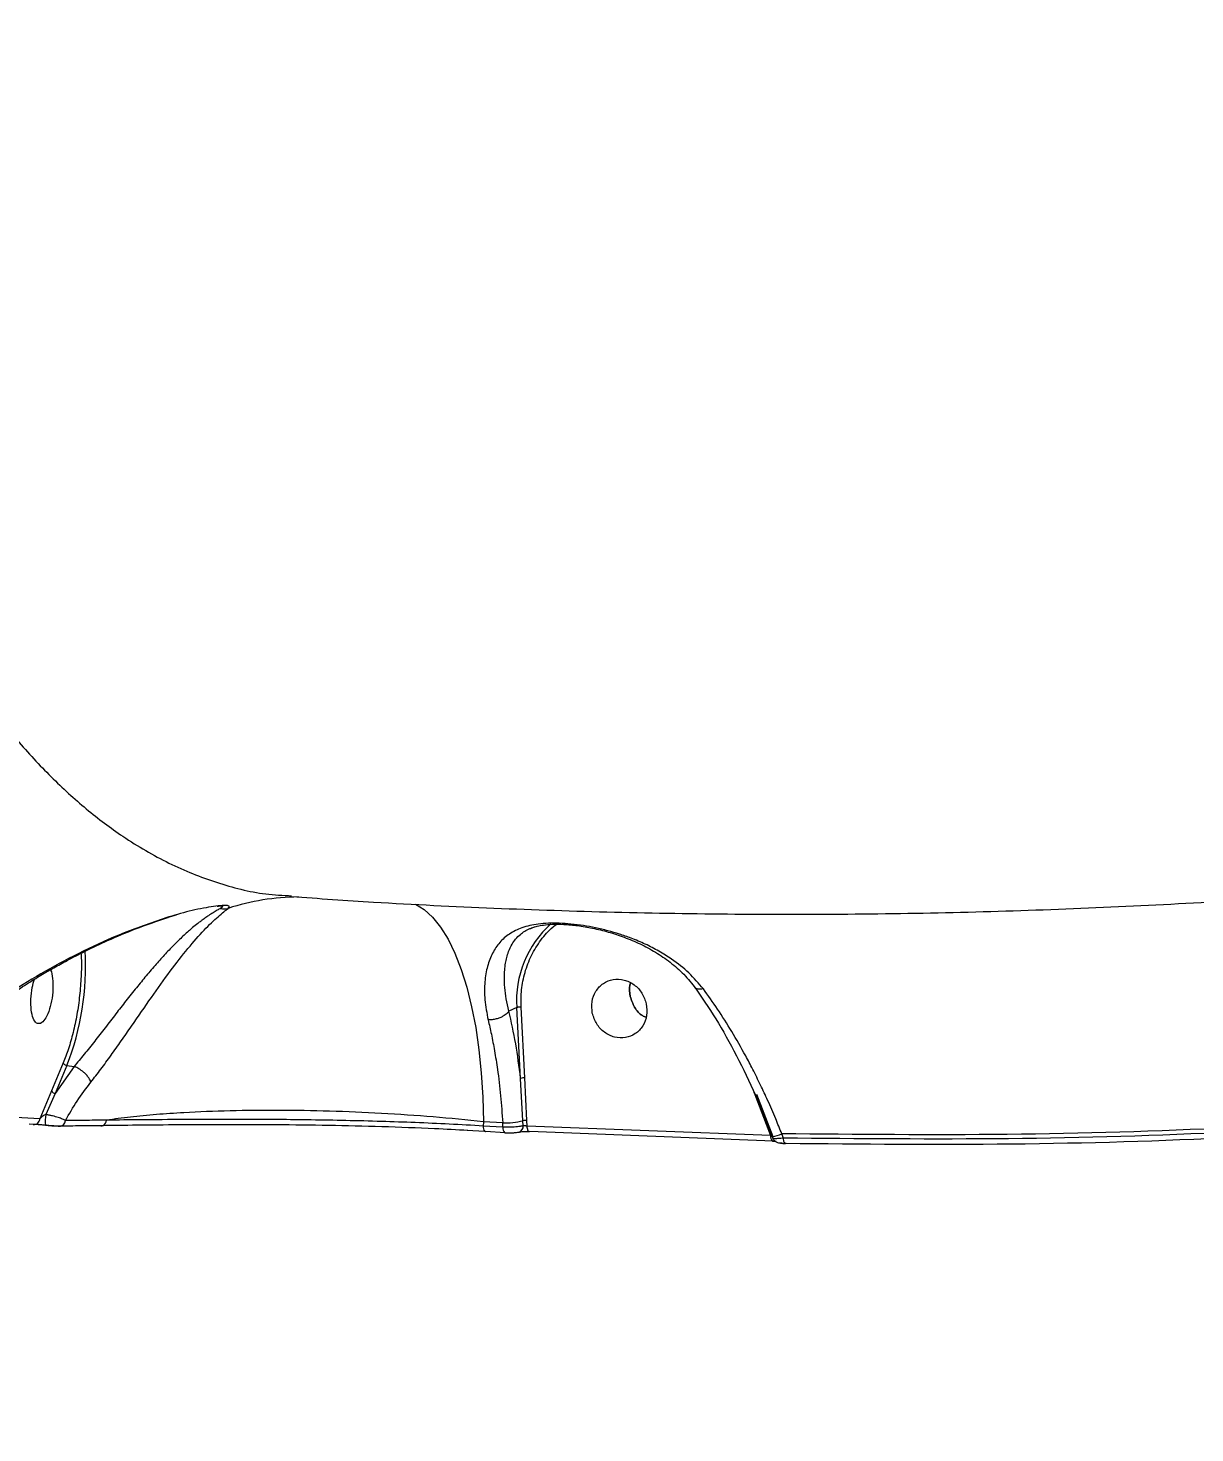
# Model space of a CAD drawing. Header units: millimetres. Extents: x -7083 to 7374, y -8368 to 7509.
# Drawn here: x 2023 to 2199.4, y -2780.8 to -2568.5 of the extents above; entities that cross this region are included whole.
import ezdxf

# ---------------------------------------------------------------- set-up
doc = ezdxf.new("R2010")
doc.units = ezdxf.units.MM
for name, color, linetype in [('DIKOM_ОБЪЕКТ', 7, 'Continuous'), ('DIKOM_РАЗМЕР_ЗОНА', 7, 'Continuous'), ('DIKOM_РАЗМЕР_ОБЪЕКТА', 7, 'Continuous')]:
    doc.layers.add(name, color=color, linetype=linetype)
doc.styles.add('style1', font='arial.ttf', dxfattribs={"width": 0.8})
doc.dimstyles.new('1-50', dxfattribs={"dimtxt": 300, "dimasz": 200, "dimexe": 100, "dimexo": 0, "dimgap": 100, "dimtad": 1, "dimtxsty": 'style1', "dimcen": 200, "dimclrd": 7, "dimclre": 7, "dimclrt": 7, "dimadec": 1, "dimazin": 2, "dimtfac": 1, "dimtmove": 0, "dimatfit": 2, "dimfxl": 0, "dimlwd": 25, "dimlwe": 18, "dimarcsym": 0})

# ---------------------------------------------------------------- blocks, each defined once
blk = doc.blocks.new('*D10')
at = {"layer": 'Defpoints', "color": 0, "transparency": 16777216}
for p in [(-5583.43, 647.96), (4593.55, 648.92), (4593.55, -5902.54)]:
    blk.add_point(p, dxfattribs=at)
at = {"layer": 'DIKOM_РАЗМЕР_ОБЪЕКТА', "color": 7, "lineweight": 18, "transparency": 16777216}
for p, q in [((-5583.43, 647.96), (-5583.43, -6002.54)), ((4593.55, 648.92), (4593.55, -6002.54))]:
    blk.add_line(p, q, dxfattribs=at)
at = {"layer": 'DIKOM_РАЗМЕР_ОБЪЕКТА', "color": 7, "lineweight": 25, "transparency": 16777216}
blk.add_line((-5383.43, -5902.54), (4393.55, -5902.54), dxfattribs=at)
at = {"layer": 'DIKOM_РАЗМЕР_ОБЪЕКТА', "color": 7, "transparency": 16777216}
for points in [[(-5383.43, -5869.2), (-5383.43, -5935.87), (-5583.43, -5902.54)], [(4393.55, -5869.2), (4393.55, -5935.87), (4593.55, -5902.54)]]:
    blk.add_solid(points, dxfattribs=at)
at = {"layer": 'DIKOM_РАЗМЕР_ОБЪЕКТА', "color": 7, "transparency": 16777216, "insert": (-226.13, -5649.37), "char_height": 300, "attachment_point": 5, "style": 'style1'}
blk.add_mtext('10150', dxfattribs=at)
blk = doc.blocks.new('*D11')
at = {"layer": 'Defpoints', "color": 0, "transparency": 16777216}
for p in [(-321.71, 5509.06), (-348.71, -4811.52), (5568.58, -4811.52)]:
    blk.add_point(p, dxfattribs=at)
at = {"layer": 'DIKOM_РАЗМЕР_ОБЪЕКТА', "color": 7, "lineweight": 18, "transparency": 16777216}
for p, q in [((-321.71, 5509.06), (5668.58, 5509.06)), ((-348.71, -4811.52), (5668.58, -4811.52))]:
    blk.add_line(p, q, dxfattribs=at)
at = {"layer": 'DIKOM_РАЗМЕР_ОБЪЕКТА', "color": 7, "lineweight": 25, "transparency": 16777216}
blk.add_line((5568.58, 5309.06), (5568.58, -4611.52), dxfattribs=at)
at = {"layer": 'DIKOM_РАЗМЕР_ОБЪЕКТА', "color": 7, "transparency": 16777216}
for points in [[(5535.25, 5309.06), (5601.91, 5309.06), (5568.58, 5509.06)], [(5535.25, -4611.52), (5601.91, -4611.52), (5568.58, -4811.52)]]:
    blk.add_solid(points, dxfattribs=at)
at = {"layer": 'DIKOM_РАЗМЕР_ОБЪЕКТА', "color": 7, "transparency": 16777216, "insert": (5315.31, 775.23), "char_height": 300, "attachment_point": 5, "rotation": 90, "style": 'style1'}
blk.add_mtext('10300', dxfattribs=at)
blk = doc.blocks.new('*D12')
at = {"layer": 'Defpoints', "color": 0, "transparency": 16777216}
for p in [(-621.71, 7509.06), (-373.6, -6811.53), (7273.89, -6811.53)]:
    blk.add_point(p, dxfattribs=at)
at = {"layer": 'DIKOM_РАЗМЕР_ЗОНА', "color": 7, "lineweight": 18, "transparency": 16777216}
for p, q in [((-621.71, 7509.06), (7373.89, 7509.06)), ((-373.6, -6811.53), (7373.89, -6811.53))]:
    blk.add_line(p, q, dxfattribs=at)
at = {"layer": 'DIKOM_РАЗМЕР_ЗОНА', "color": 7, "lineweight": 25, "transparency": 16777216}
blk.add_line((7273.89, 7309.06), (7273.89, -6611.53), dxfattribs=at)
at = {"layer": 'DIKOM_РАЗМЕР_ЗОНА', "color": 7, "transparency": 16777216}
for points in [[(7240.56, 7309.06), (7307.22, 7309.06), (7273.89, 7509.06)], [(7240.56, -6611.53), (7307.22, -6611.53), (7273.89, -6811.53)]]:
    blk.add_solid(points, dxfattribs=at)
at = {"layer": 'DIKOM_РАЗМЕР_ЗОНА', "color": 7, "transparency": 16777216, "insert": (7020.62, 1288.25), "char_height": 300, "attachment_point": 5, "rotation": 90, "style": 'style1'}
blk.add_mtext('14300', dxfattribs=at)
blk = doc.blocks.new('*D13')
at = {"layer": 'Defpoints', "color": 0, "transparency": 16777216}
for p in [(6593.53, 996.24), (-7083.43, 647.96), (6593.53, -8268.31)]:
    blk.add_point(p, dxfattribs=at)
at = {"layer": 'DIKOM_РАЗМЕР_ЗОНА', "color": 7, "lineweight": 18, "transparency": 16777216}
for p, q in [((6593.53, 996.24), (6593.53, -8368.31)), ((-7083.43, 647.96), (-7083.43, -8368.31))]:
    blk.add_line(p, q, dxfattribs=at)
at = {"layer": 'DIKOM_РАЗМЕР_ЗОНА', "color": 7, "lineweight": 25, "transparency": 16777216}
blk.add_line((-6883.43, -8268.31), (6393.53, -8268.31), dxfattribs=at)
at = {"layer": 'DIKOM_РАЗМЕР_ЗОНА', "color": 7, "transparency": 16777216}
for points in [[(-6883.43, -8234.97), (-6883.43, -8301.64), (-7083.43, -8268.31)], [(6393.53, -8234.97), (6393.53, -8301.64), (6593.53, -8268.31)]]:
    blk.add_solid(points, dxfattribs=at)
at = {"layer": 'DIKOM_РАЗМЕР_ЗОНА', "color": 7, "transparency": 16777216, "insert": (322.1, -8015.03), "char_height": 300, "attachment_point": 5, "style": 'style1'}
blk.add_mtext('13650', dxfattribs=at)

msp = doc.modelspace()

# ---------------------------------------------------------------- linework, layer by layer
at = {"layer": 'DIKOM_ОБЪЕКТ', "color": 7, "linetype": 'Continuous', "lineweight": 15}
for p, q in [((2044.153, -2702.89), (2044.282, -2702.808)), ((2044.171, -2702.878), (2045.459, -2702.49)), ((2095.703, -2717.036), (2095.701, -2717.038)), ((2096.884, -2716.516), (2095.703, -2717.036)), ((2097.461, -2727.22), (2096.884, -2716.516)), ((2098.11, -2727.143), (2097.533, -2716.439)), ((2028.329, -2724.89), (2026.554, -2729.112)), ((2028.892, -2725.274), (2027.118, -2729.496)), ((2029.976, -2725.405), (2027.118, -2729.496)), ((2028.892, -2725.274), (2029.976, -2725.405)), ((2029.979, -2725.406), (2029.976, -2725.405)), ((2097.805, -2733.627), (2097.461, -2727.22)), ((2098.417, -2733.563), (2098.11, -2727.143)), ((2026.554, -2729.112), (2024.806, -2733.313)), ((2027.118, -2729.496), (2025.718, -2732.695)), ((2132.738, -2729.315), (2132.867, -2729.66)), ((2132.867, -2729.66), (2135.229, -2735.872)), ((2133.113, -2729.586), (2135.586, -2736.017)), ((2023.176, -2734.108), (2024.172, -2734.15)), ((2025.7, -2734.318), (2025.659, -2734.29)), ((2034.345, -2734.327), (2035.891, -2734.309)), ((2091.842, -2733.77), (2091.812, -2734.418)), ((2094.784, -2734.597), (2091.812, -2734.418)), ((2094.749, -2733.945), (2091.842, -2733.77)), ((2094.784, -2734.597), (2094.749, -2733.945)), ((2097.847, -2734.395), (2097.805, -2733.627)), ((2098.464, -2734.442), (2098.417, -2733.563)), ((2135.229, -2735.872), (2098.464, -2734.442)), ((2089.379, -2735.058), (2092.019, -2735.206)), ((2095.148, -2735.425), (2092.173, -2735.246)), ((2135.628, -2736.701), (2098.833, -2735.27)), ((2135.497, -2736.038), (2135.229, -2735.872)), ((2135.52, -2736.057), (2135.61, -2736.301)), ((2137.182, -2736.244), (2136.937, -2735.589))]:
    msp.add_line(p, q, dxfattribs=at)
at = {"layer": 'DIKOM_ОБЪЕКТ', "color": 7, "linetype": 'Continuous', "lineweight": 15, "flags": 128}
for points in [[(2081.555, -2700.873), (2081.57, -2700.88), (2082.893, -2701.687), (2084.162, -2702.846), (2085.367, -2704.346), (2086.496, -2706.174), (2087.538, -2708.312), (2088.485, -2710.742), (2089.328, -2713.441), (2090.059, -2716.385), (2090.672, -2719.546), (2091.16, -2722.897), (2091.52, -2726.406), (2091.748, -2730.041), (2091.842, -2733.77)], [(2098.833, -2735.27), (2098.762, -2735.276), (2098.694, -2735.246), (2098.631, -2735.18), (2098.576, -2735.081), (2098.53, -2734.952), (2098.495, -2734.799), (2098.473, -2734.627), (2098.464, -2734.442)], [(2095.148, -2735.425), (2095.078, -2735.43), (2095.059, -2735.426)], [(2096.99, -2735.35), (2097.161, -2735.345), (2097.249, -2735.326)], [(2135.628, -2736.701), (2135.557, -2736.707), (2135.538, -2736.703)], [(2137.581, -2737.073), (2137.51, -2737.079), (2137.441, -2737.047), (2137.375, -2736.981), (2137.316, -2736.882), (2137.266, -2736.753), (2137.226, -2736.6), (2137.197, -2736.428), (2137.182, -2736.244)]]:
    msp.add_lwpolyline(points, dxfattribs=at)
at = {"layer": 'DIKOM_ОБЪЕКТ', "color": 7, "linetype": 'Continuous', "lineweight": 15}
for centre, radius, start, end in [((2064.11, -2734.885), 35.087, 90.37663, 108.01957), ((2052.654, -2699.167), 2.428, 256.70428, 284.3437), ((2112.311, -2715.433), 15.464, 131.66872, 184.0187), ((1989.481, -2710.092), 42.234, 338.93322, 2.90774), ((2098.029, -2729.228), 2.087, 87.77801, 105.78766), ((2027.17, -2728.813), 0.685, 205.93741, 265.64311), ((2023.857, -2733.246), 0.952, 265.6395, 355.98497), ((2028.85, -2733.611), 3.262, 163.69404, 192.01187), ((2027.747, -2733.514), 0.926, 266.28356, 354.80613), ((2034.106, -2733.754), 0.62, 262.55357, 292.45897), ((2033.92, -2733.473), 0.953, 296.29409, 356.4555), ((2092.985, -2734.531), 1.179, 174.48007, 214.82218), ((2095.043, -2721.933), 12.016, 268.59805, 283.2926), ((2095.764, -2734.731), 0.989, 172.19025, 224.57682), ((2096.943, -2734.472), 0.907, 289.71632, 4.89677), ((2098.358, -2735.965), 2.403, 88.59805, 103.2926), ((2092.13, -2735.096), 0.156, 224.08035, 286.12461), ((2136.229, -2735.973), 1.005, 174.25007, 226.58348), ((2136.452, -2735.891), 0.966, 188.75521, 224.31075), ((2133.315, -2727.002), 9.32, 283.68538, 292.87582)]:
    msp.add_arc(centre, radius, start, end, dxfattribs=at)
for points, knots in [([(2508.107, -2618.138), (2505.933, -2617.609), (2501.035, -2616.417), (2493.898, -2614.016), (2486.831, -2611.273), (2480.444, -2608.471), (2473.997, -2605.344), (2467.498, -2601.896), (2460.955, -2598.136), (2454.375, -2594.074), (2445.871, -2588.47), (2435.419, -2580.974), (2423.014, -2571.172), (2410.659, -2560.537), (2400.119, -2550.741), (2391.411, -2542.188), (2384.514, -2535.152), (2377.675, -2527.916), (2370.898, -2520.494), (2364.192, -2512.898), (2357.56, -2505.141), (2350.419, -2496.522), (2342.794, -2486.997), (2334.717, -2476.526), (2326.796, -2465.876), (2319.038, -2455.072), (2311.45, -2444.135), (2303.9, -2432.878), (2296.399, -2421.306), (2288.96, -2409.427), (2281.727, -2397.473), (2274.705, -2385.467), (2267.9, -2373.43), (2260.736, -2360.319), (2253.27, -2346.122), (2245.576, -2330.838), (2238.228, -2315.581), (2231.232, -2300.383), (2223.939, -2283.786), (2216.451, -2265.788), (2208.917, -2246.426), (2201.911, -2227.209), (2197.723, -2214.553), (2195.633, -2208.238)], [0, 0, 0, 0, 0.0214801, 0.0483923, 0.0681495, 0.0878045, 0.1073574, 0.1268083, 0.1461571, 0.1654039, 0.1845488, 0.2200582, 0.2551155, 0.289721, 0.3238747, 0.34319, 0.3623579, 0.3813782, 0.4002512, 0.4189767, 0.4375547, 0.4559854, 0.4792523, 0.5022891, 0.5250958, 0.5476723, 0.5700187, 0.5921349, 0.6152806, 0.638208, 0.6609173, 0.6834083, 0.7056811, 0.7277355, 0.7554041, 0.7828236, 0.8099938, 0.8369146, 0.8635858, 0.897895, 0.9320675, 0.9661026, 1, 1, 1, 1]), ([(1983.631, -2244.122), (1982.63, -2249.575), (1980.623, -2260.497), (1977.928, -2277.057), (1975.465, -2293.742), (1973.265, -2310.532), (1971.449, -2326.334), (1969.968, -2341.136), (1968.769, -2354.942), (1967.752, -2368.807), (1966.923, -2382.712), (1966.286, -2396.635), (1965.854, -2410.321), (1965.621, -2423.762), (1965.579, -2436.956), (1965.73, -2450.123), (1966.079, -2463.242), (1966.631, -2476.288), (1967.343, -2488.415), (1968.175, -2499.64), (1969.092, -2509.985), (1970.155, -2520.236), (1971.368, -2530.376), (1972.731, -2540.391), (1974.247, -2550.264), (1976.261, -2561.964), (1978.901, -2575.304), (1982.323, -2590.004), (1986.163, -2604.119), (1989.804, -2615.62), (1993.073, -2624.793), (1995.834, -2631.898), (1998.732, -2638.734), (2001.768, -2645.287), (2004.939, -2651.54), (2008.247, -2657.481), (2012.049, -2663.684), (2016.392, -2669.988), (2021.321, -2676.198), (2026.458, -2681.749), (2031.797, -2686.614), (2037.731, -2691.064), (2044.287, -2694.886), (2051.498, -2697.749), (2057.695, -2699.361), (2061.537, -2699.551), (2062.848, -2699.615)], [0, 0, 0, 0, 0.0251037, 0.0502876, 0.0755515, 0.100895, 0.126318, 0.1470333, 0.1679094, 0.1889463, 0.2101439, 0.2315021, 0.2530208, 0.2736057, 0.2943939, 0.3153856, 0.3365806, 0.357979, 0.3795806, 0.3972692, 0.4151157, 0.4331201, 0.4512824, 0.4696026, 0.4880808, 0.5067168, 0.5369288, 0.5675631, 0.5986198, 0.630099, 0.6482785, 0.6665959, 0.6850515, 0.7036451, 0.7223769, 0.7412468, 0.7602549, 0.7853894, 0.8107125, 0.8362243, 0.8619248, 0.8878143, 0.9195038, 0.9513651, 0.9833985, 1, 1, 1, 1]), ([(2062.841, -2699.733), (2066.969, -2700.023), (2077.162, -2700.738), (2093.432, -2701.524), (2111.643, -2702.139), (2129.853, -2702.433), (2148.056, -2702.419), (2166.249, -2702.101), (2184.423, -2701.452), (2198.761, -2700.756), (2207.03, -2700.168), (2209.257, -2700.009)], [0, 0, 0, 0, 0.0845762, 0.2088413, 0.333095, 0.4573378, 0.5815707, 0.7057944, 0.83001, 0.9542187, 1, 1, 1, 1]), ([(2044.282, -2702.808), (2041.987, -2703.593), (2037.409, -2705.16), (2031.247, -2707.977), (2025.527, -2711.005), (2019.689, -2714.595), (2013.928, -2718.76), (2008.398, -2723.501), (2005.456, -2726.799), (2003.983, -2728.45)], [0, 0, 0, 0, 0.1246301, 0.2485526, 0.3731639, 0.4988938, 0.6657639, 0.8326465, 1, 1, 1, 1]), ([(2004.082, -2729.113), (2004.927, -2728.088), (2006.687, -2725.951), (2009.755, -2722.918), (2012.895, -2720.13), (2015.813, -2717.796), (2018.44, -2715.86), (2020.528, -2714.427), (2022.136, -2713.376), (2023.32, -2712.627), (2024.414, -2711.956), (2025.586, -2711.259), (2027.067, -2710.405), (2029.102, -2709.285), (2031.792, -2707.898), (2035.212, -2706.287), (2039.34, -2704.531), (2042.508, -2703.46), (2044.158, -2702.902)], [0, 0, 0, 0, 0.1015995, 0.2118596, 0.3079638, 0.3902467, 0.4588645, 0.5171477, 0.5483367, 0.5766455, 0.6019758, 0.6251685, 0.6573946, 0.7021058, 0.7592175, 0.8287176, 0.9107988, 1, 1, 1, 1]), ([(2052.096, -2701.53), (2051.938, -2701.618), (2051.617, -2701.797), (2050.986, -2702.171), (2050.439, -2702.523), (2050.016, -2702.81), (2049.746, -2702.999), (2049.447, -2703.214), (2049.084, -2703.483), (2048.566, -2703.881), (2047.734, -2704.558), (2046.599, -2705.558), (2045.224, -2706.88), (2043.82, -2708.342), (2042.36, -2709.961), (2040.898, -2711.67), (2039.367, -2713.534), (2037.828, -2715.467), (2036.239, -2717.503), (2034.657, -2719.546), (2033.059, -2721.6), (2031.49, -2723.585), (2030.479, -2724.805), (2029.979, -2725.406)], [0, 0, 0, 0, 0.0401947, 0.0817342, 0.124886, 0.1385899, 0.1535538, 0.1697781, 0.1872631, 0.2113074, 0.2500463, 0.3125083, 0.3749584, 0.4400987, 0.5000045, 0.5638769, 0.6243678, 0.6883352, 0.7495449, 0.8133088, 0.8748019, 0.9382308, 1, 1, 1, 1]), ([(2032.508, -2727.786), (2033.01, -2727.139), (2034.007, -2725.854), (2035.549, -2723.735), (2037.097, -2721.55), (2039.153, -2718.593), (2041.673, -2714.943), (2044.538, -2710.939), (2047.211, -2707.492), (2049.665, -2704.706), (2051.449, -2703.005), (2052.647, -2702.009), (2053.052, -2701.683), (2053.256, -2701.519)], [0, 0, 0, 0, 0.0630761, 0.1253664, 0.1878496, 0.2506004, 0.3753025, 0.4992267, 0.6238318, 0.7485404, 0.8739125, 0.936527, 1, 1, 1, 1]), ([(2044.065, -2702.896), (2044.095, -2702.902), (2044.127, -2702.908), (2044.151, -2702.891), (2044.153, -2702.89)], [0, 0, 0, 0, 0.9211406, 1, 1, 1, 1]), ([(2053.256, -2701.519), (2053.346, -2701.424), (2053.527, -2701.231), (2053.271, -2701.089), (2052.435, -2701.087), (2051.11, -2701.231), (2049.528, -2701.491), (2047.27, -2701.949), (2045.473, -2702.465), (2044.282, -2702.808)], [0, 0, 0, 0, 0.1253188, 0.2522418, 0.3796562, 0.5064188, 0.6312849, 0.7556112, 1, 1, 1, 1]), ([(2051.592, -2701.194), (2051.667, -2701.186), (2052.002, -2701.152), (2052.145, -2701.164), (2052.255, -2701.173)], [0, 0, 0, 0, 0.2230283, 1, 1, 1, 1]), ([(2052.267, -2701.175), (2052.357, -2701.208), (2052.535, -2701.275), (2052.242, -2701.445), (2052.096, -2701.53)], [0, 0, 0, 0, 0.5005627, 1, 1, 1, 1]), ([(2125.084, -2713.706), (2124.382, -2712.872), (2122.982, -2711.208), (2120.633, -2709.377), (2118.393, -2707.97), (2116.339, -2706.914), (2114.326, -2706.065), (2112.432, -2705.405), (2110.635, -2704.881), (2108.819, -2704.452), (2106.936, -2704.11), (2105.084, -2703.876), (2103.284, -2703.758), (2101.612, -2703.761), (2100.128, -2703.883), (2098.801, -2704.117), (2097.664, -2704.445), (2096.648, -2704.871), (2095.473, -2705.55), (2094.261, -2706.619), (2093.163, -2708.241), (2092.397, -2710.219), (2091.995, -2712.575), (2091.959, -2715.283), (2092.351, -2717.351), (2092.548, -2718.385)], [0, 0, 0, 0, 0.0627894, 0.1252337, 0.1667286, 0.2086542, 0.2499488, 0.2820839, 0.3123889, 0.344888, 0.3751492, 0.4070116, 0.4378221, 0.4685221, 0.5005855, 0.5307968, 0.5632513, 0.5935681, 0.6256037, 0.6880617, 0.7502896, 0.8128147, 0.874873, 0.9374739, 1, 1, 1, 1]), ([(2095.701, -2717.038), (2095.555, -2716.421), (2095.261, -2715.184), (2095.047, -2713.467), (2094.988, -2712.028), (2095.042, -2710.817), (2095.162, -2709.839), (2095.357, -2708.906), (2095.664, -2707.922), (2096.106, -2706.987), (2096.703, -2706.131), (2097.343, -2705.485), (2098.067, -2704.972), (2098.839, -2704.565), (2099.489, -2704.364), (2099.823, -2704.26)], [0, 0, 0, 0, 0.087761, 0.1761489, 0.2665104, 0.3302945, 0.398809, 0.4609124, 0.5319069, 0.6311933, 0.7113121, 0.7973989, 0.8640126, 0.9302553, 1, 1, 1, 1]), ([(2097.533, -2716.439), (2097.53, -2715.569), (2097.525, -2713.786), (2098.066, -2711.148), (2099.034, -2708.589), (2100.486, -2706.286), (2101.807, -2704.712), (2102.716, -2704.067), (2102.897, -2703.938)], [0, 0, 0, 0, 0.1785033, 0.3654419, 0.5584594, 0.7546665, 0.9508737, 1, 1, 1, 1]), ([(2098.719, -2704.649), (2098.718, -2704.649), (2098.708, -2704.652), (2098.79, -2704.609), (2098.971, -2704.527), (2099.359, -2704.38), (2100.001, -2704.199), (2100.959, -2704.022), (2102.293, -2703.908), (2104.033, -2703.921), (2106.115, -2704.113), (2108.406, -2704.501), (2110.785, -2705.087), (2113.195, -2705.879), (2115.584, -2706.889), (2117.918, -2708.139), (2120.141, -2709.661), (2122.223, -2711.465), (2123.343, -2712.899), (2123.913, -2713.628)], [0, 0, 0, 0, 0.0011521, 0.0109301, 0.0253832, 0.0522172, 0.0880405, 0.1328369, 0.1859941, 0.2448554, 0.308763, 0.3779487, 0.4528068, 0.532342, 0.6173086, 0.706479, 0.7998594, 0.8982356, 1, 1, 1, 1]), ([(2031.004, -2708.322), (2031.021, -2708.568), (2031.097, -2709.667), (2031.044, -2711.823), (2030.831, -2714.692), (2030.417, -2717.572), (2029.841, -2720.296), (2029.145, -2722.783), (2028.596, -2724.199), (2028.329, -2724.89)], [0, 0, 0, 0, 0.0463338, 0.2072532, 0.3708318, 0.5344104, 0.6953298, 0.8511812, 1, 1, 1, 1]), ([(2026.383, -2710.804), (2026.397, -2710.823), (2026.578, -2711.075), (2026.748, -2712.115), (2026.813, -2713.737), (2026.599, -2715.543), (2026.162, -2717.16), (2025.561, -2718.425), (2025.12, -2718.748), (2024.899, -2718.91)], [0, 0, 0, 0, 0.0134583, 0.1778819, 0.3423056, 0.5067292, 0.6711528, 0.8355764, 1, 1, 1, 1]), ([(2024.899, -2718.91), (2024.684, -2718.94), (2024.255, -2718.998), (2023.749, -2718.222), (2023.445, -2716.925), (2023.4, -2715.255), (2023.581, -2713.561), (2023.86, -2712.634), (2023.984, -2712.223)], [0, 0, 0, 0, 0.1725732, 0.3451464, 0.5177195, 0.6902927, 0.8628659, 1, 1, 1, 1]), ([(2114.03, -2714.839), (2113.928, -2714.24), (2113.807, -2713.534), (2114.056, -2712.921), (2114.093, -2712.829)], [0, 0, 0, 0, 0.8490773, 1, 1, 1, 1]), ([(2114.093, -2712.829), (2114.056, -2712.921), (2113.807, -2713.534), (2113.928, -2714.24), (2114.03, -2714.839)], [0, 0, 0, 0, 0.1509227, 1, 1, 1, 1]), ([(2123.669, -2713.289), (2124.777, -2714.896), (2127.003, -2718.125), (2130.118, -2723.722), (2133.024, -2729.709), (2134.687, -2733.938), (2135.52, -2736.057)], [0, 0, 0, 0, 0.248551, 0.4994011, 0.7491585, 1, 1, 1, 1]), ([(2125.084, -2713.706), (2124.935, -2713.73), (2124.64, -2713.779), (2124.176, -2713.725), (2123.85, -2713.6), (2123.775, -2713.414), (2123.765, -2713.39)], [0, 0, 0, 0, 0.2509561, 0.4955126, 0.9356208, 1, 1, 1, 1]), ([(2116.397, -2717.988), (2116.22, -2717.912), (2115.525, -2717.615), (2114.584, -2716.506), (2114.215, -2715.395), (2114.03, -2714.839)], [0, 0, 0, 0, 0.1462656, 0.5731328, 1, 1, 1, 1]), ([(2114.03, -2714.839), (2114.215, -2715.395), (2114.584, -2716.506), (2115.525, -2717.615), (2116.22, -2717.912), (2116.397, -2717.988)], [0, 0, 0, 0, 0.4268672, 0.8537344, 1, 1, 1, 1]), ([(2136.937, -2735.589), (2136.634, -2734.833), (2135.951, -2733.131), (2134.878, -2730.677), (2133.717, -2728.184), (2132.607, -2725.947), (2131.166, -2723.208), (2129.41, -2720.133), (2127.268, -2716.731), (2125.809, -2714.71), (2125.084, -2713.706)], [0, 0, 0, 0, 0.093005, 0.2094334, 0.3069222, 0.4104598, 0.5005846, 0.6719885, 0.8369107, 1, 1, 1, 1]), ([(2095.701, -2717.038), (2095.616, -2717.158), (2095.413, -2717.444), (2094.908, -2717.797), (2094.319, -2718.073), (2093.757, -2718.253), (2093.143, -2718.373), (2092.747, -2718.381), (2092.548, -2718.385)], [0, 0, 0, 0, 0.1646922, 0.3937885, 0.5323437, 0.6830611, 0.840996, 1, 1, 1, 1]), ([(2097.461, -2727.22), (2097.233, -2725.45), (2096.776, -2721.891), (2096.062, -2718.66), (2095.703, -2717.036)], [0, 0, 0, 0, 0.4974038, 1, 1, 1, 1]), ([(2092.548, -2718.385), (2092.714, -2719.101), (2093.064, -2720.609), (2093.539, -2723.106), (2094.026, -2726.191), (2094.467, -2729.824), (2094.655, -2732.571), (2094.749, -2733.945)], [0, 0, 0, 0, 0.1510775, 0.3182029, 0.5013749, 0.7506841, 1, 1, 1, 1]), ([(2032.508, -2727.786), (2032.452, -2727.645), (2032.342, -2727.364), (2032.033, -2726.918), (2031.659, -2726.502), (2031.157, -2726.057), (2030.576, -2725.662), (2030.155, -2725.481), (2029.979, -2725.406)], [0, 0, 0, 0, 0.1605375, 0.3193964, 0.4704729, 0.6089386, 0.8370371, 1, 1, 1, 1]), ([(2028.669, -2733.598), (2029.229, -2732.605), (2030.346, -2730.622), (2031.788, -2728.73), (2032.508, -2727.786)], [0, 0, 0, 0, 0.5010559, 1, 1, 1, 1]), ([(2024.806, -2733.313), (2022.354, -2733.221), (2017.45, -2733.037), (2010.509, -2731.621), (2006.085, -2729.932), (2004.008, -2729.139)], [0, 0, 0, 0, 0.3465615, 0.6931718, 1, 1, 1, 1]), ([(2091.842, -2733.77), (2089.331, -2733.516), (2084.327, -2733.011), (2076.449, -2732.487), (2068.586, -2732.152), (2060.868, -2732.024), (2053.439, -2732.097), (2047.288, -2732.342), (2042.336, -2732.683), (2038.38, -2733.053), (2036.05, -2733.371), (2034.872, -2733.532)], [0, 0, 0, 0, 0.12647, 0.2520609, 0.3767757, 0.5006175, 0.6245229, 0.7502833, 0.8314679, 0.9147066, 1, 1, 1, 1]), ([(2238.925, -2732.569), (2227.634, -2733.346), (2205.056, -2734.899), (2171.039, -2735.907), (2148.306, -2735.695), (2136.937, -2735.589)], [0, 0, 0, 0, 0.3333848, 0.6666152, 1, 1, 1, 1]), ([(2025.7, -2734.318), (2025.596, -2734.308), (2025.383, -2734.287), (2024.964, -2734.253), (2024.486, -2734.22), (2024.217, -2734.208), (2024.082, -2734.202)], [0, 0, 0, 0, 0.1635831, 0.3349792, 0.667478, 1, 1, 1, 1]), ([(2025.718, -2732.695), (2025.698, -2732.698), (2025.657, -2732.704), (2025.57, -2732.727), (2025.406, -2732.794), (2025.098, -2732.987), (2024.926, -2733.179), (2024.806, -2733.313)], [0, 0, 0, 0, 0.0396849, 0.0832792, 0.1840166, 0.4287411, 1, 1, 1, 1]), ([(2025.659, -2734.29), (2025.786, -2734.302), (2026.039, -2734.326), (2026.528, -2734.366), (2027.062, -2734.404), (2027.566, -2734.43), (2027.782, -2734.434), (2027.888, -2734.435)], [0, 0, 0, 0, 0.1335657, 0.264503, 0.5159429, 0.7596849, 1, 1, 1, 1]), ([(2027.687, -2734.438), (2027.584, -2734.437), (2027.377, -2734.436), (2026.913, -2734.414), (2026.437, -2734.382), (2026.016, -2734.348), (2025.804, -2734.327), (2025.7, -2734.318)], [0, 0, 0, 0, 0.2499718, 0.4997182, 0.7494716, 0.8780049, 1, 1, 1, 1]), ([(2028.669, -2733.598), (2028.534, -2733.524), (2028.262, -2733.374), (2027.582, -2733.126), (2026.867, -2732.926), (2026.221, -2732.782), (2025.887, -2732.724), (2025.718, -2732.695)], [0, 0, 0, 0, 0.2361903, 0.4770187, 0.7295239, 0.8628932, 1, 1, 1, 1]), ([(2034.872, -2733.532), (2033.691, -2733.546), (2031.329, -2733.573), (2029.556, -2733.59), (2028.669, -2733.598)], [0, 0, 0, 0, 0.4999949, 1, 1, 1, 1]), ([(2089.478, -2735.103), (2087.819, -2735.01), (2083.607, -2734.774), (2076.496, -2734.521), (2068.429, -2734.326), (2060.493, -2734.231), (2052.872, -2734.21), (2045.799, -2734.243), (2039.349, -2734.306), (2035.801, -2734.348), (2034.025, -2734.37)], [0, 0, 0, 0, 0.0852273, 0.2164869, 0.346699, 0.4777143, 0.6080101, 0.7388751, 0.8693341, 1, 1, 1, 1]), ([(2091.812, -2734.418), (2090.109, -2734.32), (2086.753, -2734.129), (2081.585, -2733.905), (2076.35, -2733.724), (2071.085, -2733.59), (2065.855, -2733.498), (2060.73, -2733.443), (2055.745, -2733.419), (2050.942, -2733.421), (2045.672, -2733.443), (2040.082, -2733.486), (2036.608, -2733.517), (2034.872, -2733.532)], [0, 0, 0, 0, 0.0861061, 0.1697268, 0.2508704, 0.3366074, 0.4198739, 0.5006844, 0.585479, 0.6687211, 0.7504334, 0.8753145, 1, 1, 1, 1]), ([(2097.847, -2734.395), (2097.699, -2734.426), (2097.458, -2734.478), (2096.978, -2734.536), (2096.503, -2734.576), (2095.99, -2734.601), (2095.4, -2734.613), (2095.016, -2734.603), (2094.784, -2734.597)], [0, 0, 0, 0, 0.2128345, 0.3471929, 0.4999533, 0.6577679, 0.7938232, 1, 1, 1, 1]), ([(2098.464, -2734.442), (2098.417, -2734.435), (2098.339, -2734.424), (2098.22, -2734.411), (2098.117, -2734.402), (2098.021, -2734.397), (2097.925, -2734.393), (2097.876, -2734.394), (2097.847, -2734.395)], [0, 0, 0, 0, 0.208668, 0.3440907, 0.500033, 0.6556582, 0.7909646, 1, 1, 1, 1]), ([(2238.961, -2733.222), (2227.692, -2733.997), (2205.161, -2735.547), (2171.214, -2736.555), (2148.528, -2736.347), (2137.182, -2736.244)], [0, 0, 0, 0, 0.3333846, 0.6666154, 1, 1, 1, 1]), ([(2095.059, -2735.426), (2095.257, -2735.434), (2095.652, -2735.451), (2096.058, -2735.438), (2096.261, -2735.432)], [0, 0, 0, 0, 0.5005714, 1, 1, 1, 1]), ([(2096.261, -2735.432), (2096.263, -2735.432), (2096.471, -2735.428), (2096.851, -2735.395), (2097.116, -2735.349), (2097.249, -2735.326)], [0, 0, 0, 0, 0.0052351, 0.5002496, 1, 1, 1, 1]), ([(2097.249, -2735.326), (2097.331, -2735.312), (2097.496, -2735.284), (2097.879, -2735.259), (2098.315, -2735.252), (2098.6, -2735.265), (2098.743, -2735.271)], [0, 0, 0, 0, 0.2455017, 0.4941336, 0.7454172, 1, 1, 1, 1]), ([(2135.539, -2736.703), (2135.64, -2736.706), (2135.841, -2736.712), (2135.996, -2736.727), (2136.074, -2736.734)], [0, 0, 0, 0, 0.5008842, 1, 1, 1, 1]), ([(2135.614, -2736.303), (2135.642, -2736.362), (2135.701, -2736.49), (2135.881, -2736.7), (2136.202, -2736.893), (2136.745, -2737.029), (2137.232, -2737.059), (2137.494, -2737.075)], [0, 0, 0, 0, 0.0814234, 0.1753382, 0.4020517, 0.6786689, 1, 1, 1, 1]), ([(2137.182, -2736.244), (2136.922, -2736.272), (2136.401, -2736.33), (2135.868, -2736.351), (2135.602, -2736.336), (2135.632, -2736.298), (2135.638, -2736.29)], [0, 0, 0, 0, 0.3030801, 0.6059457, 0.9173348, 1, 1, 1, 1]), ([(2137.384, -2737.065), (2137.293, -2737.062), (2137.041, -2737.053), (2136.751, -2737.015), (2136.548, -2736.959), (2136.587, -2736.913), (2136.606, -2736.89)], [0, 0, 0, 0, 0.1608138, 0.4405538, 0.7202526, 1, 1, 1, 1])]:
    msp.add_open_spline(points, degree=3, knots=knots, dxfattribs=at)
for points in [[(2108.302, -2717.358), (2108.243, -2716.773), (2108.125, -2715.604), (2108.762, -2713.985), (2109.906, -2712.781), (2111.437, -2712.167), (2113.113, -2712.238), (2114.666, -2712.985), (2115.915, -2714.286), (2116.278, -2715.413), (2116.46, -2715.977)], [(2097.533, -2716.439), (2097.469, -2716.44), (2097.342, -2716.441), (2097.146, -2716.459), (2096.978, -2716.485), (2096.916, -2716.506), (2096.884, -2716.516)], [(2116.46, -2715.977), (2116.519, -2716.561), (2116.637, -2717.73), (2116, -2719.35), (2114.856, -2720.554), (2113.324, -2721.168), (2111.649, -2721.097), (2110.096, -2720.349), (2108.847, -2719.049), (2108.483, -2717.922), (2108.302, -2717.358)], [(2028.329, -2724.89), (2028.349, -2724.934), (2028.389, -2725.022), (2028.529, -2725.143), (2028.705, -2725.237), (2028.83, -2725.262), (2028.892, -2725.274)], [(2034.025, -2734.37), (2032.819, -2734.384), (2030.406, -2734.413), (2028.593, -2734.43), (2027.687, -2734.438)], [(2239.444, -2734.049), (2228.168, -2734.825), (2205.616, -2736.376), (2171.641, -2737.384), (2148.934, -2737.177), (2137.581, -2737.073)]]:
    msp.add_open_spline(points, degree=3, dxfattribs=at)

# ---------------------------------------------------------------- dimensions: what is measured, and where the dimension line sits
at = {"layer": 'DIKOM_РАЗМЕР_ЗОНА'}
dim = msp.add_linear_dim(base=(7273.891, -6811.526), p1=(-621.712, 7509.064), p2=(-373.605, -6811.526), angle=90, text='14300', dimstyle='1-50', dxfattribs=at)
dim.commit()
dim.dimension.update_dxf_attribs({"geometry": '*D12', "text_midpoint": (7273.891, 1288.251), "dimtype": 160})
dim = msp.add_linear_dim(base=(6593.528, -8268.308), p1=(-7083.425, 647.956), p2=(6593.528, 996.237), text='13650', dimstyle='1-50', dxfattribs=at)
dim.commit()
dim.dimension.update_dxf_attribs({"geometry": '*D13', "text_midpoint": (322.101, -8268.308), "dimtype": 160})
at = {"layer": 'DIKOM_РАЗМЕР_ОБЪЕКТА'}
dim = msp.add_linear_dim(base=(5568.58, -4811.525), p1=(-321.712, 5509.064), p2=(-348.712, -4811.525), angle=90, text='10300', dimstyle='1-50', dxfattribs=at)
dim.commit()
dim.dimension.update_dxf_attribs({"geometry": '*D11', "text_midpoint": (5568.58, 775.227), "dimtype": 160})
dim = msp.add_linear_dim(base=(4593.55, -5902.538), p1=(-5583.425, 647.956), p2=(4593.55, 648.921), text='10150', dimstyle='1-50', dxfattribs=at)
dim.commit()
dim.dimension.update_dxf_attribs({"geometry": '*D10', "text_midpoint": (-226.127, -5902.538), "dimtype": 160})

doc.saveas('drawing.dxf')
